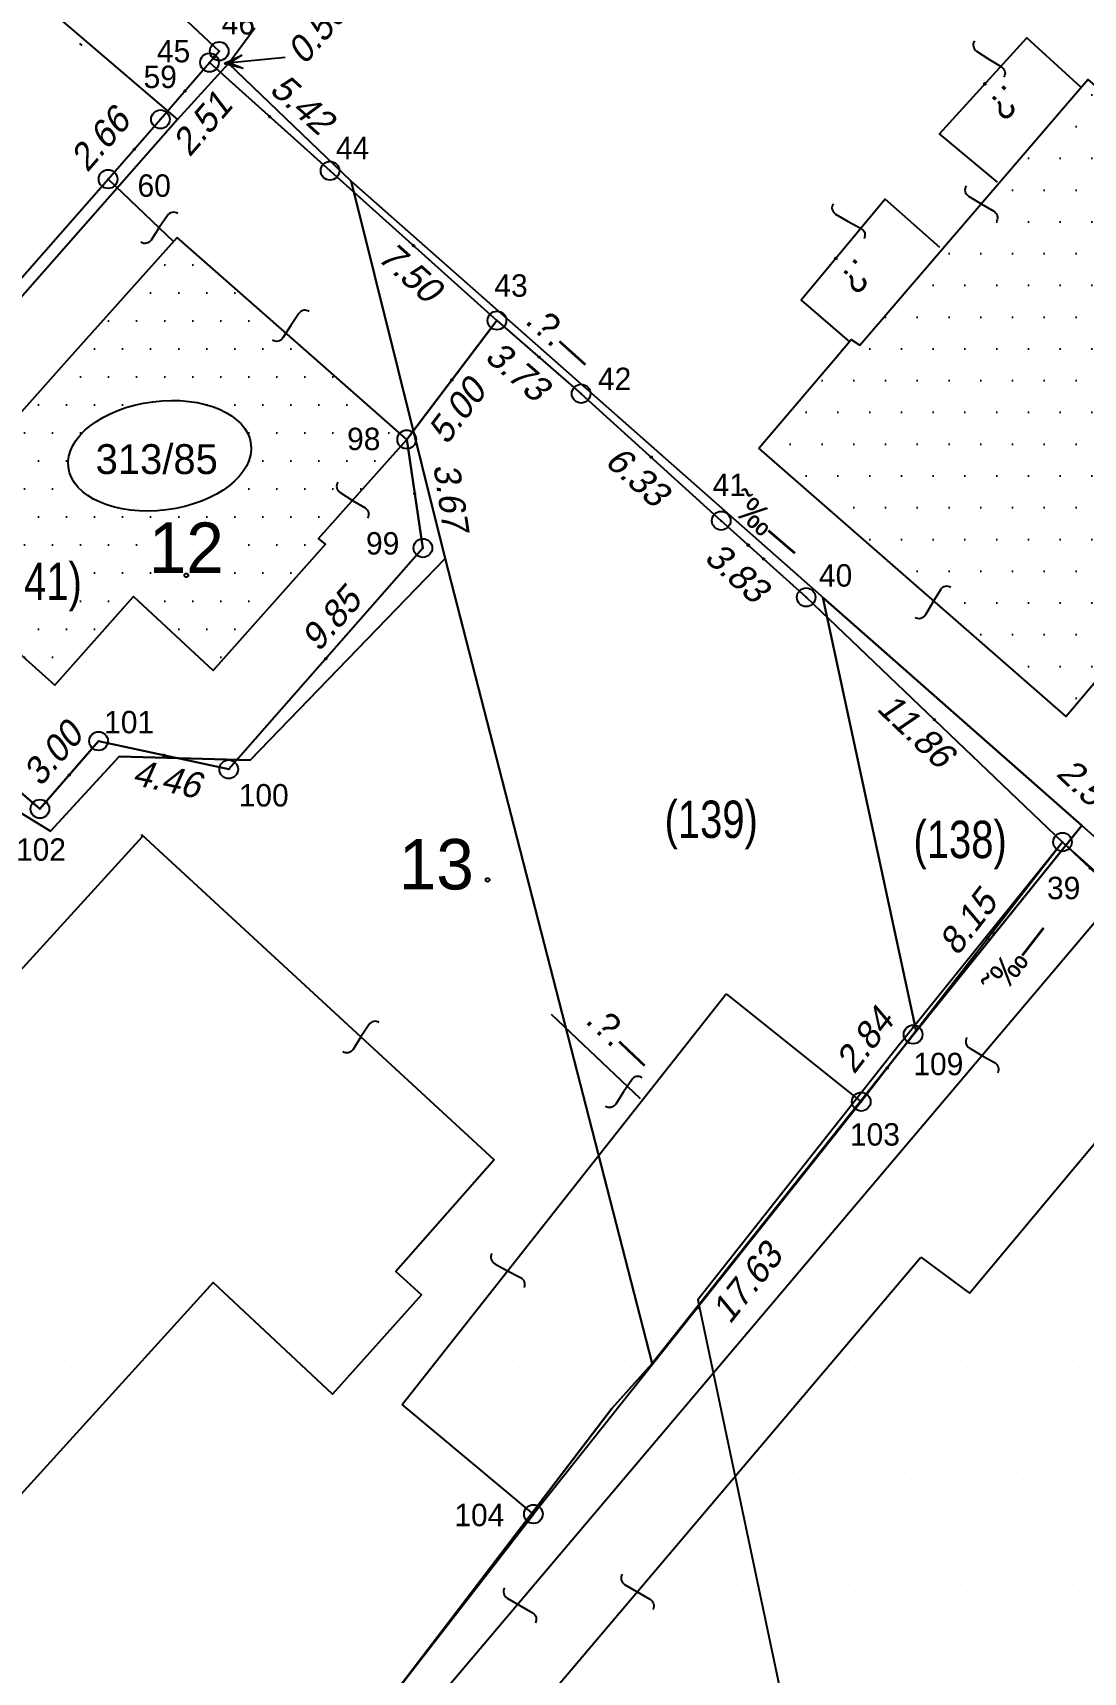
# Model space of a CAD drawing. Header units: millimetres. Extents: x 199460 to 200356, y 746544 to 746866.
# Drawn here: x 200145.4 to 200180.5, y 746653.9 to 746708.8 of the extents above; entities that cross this region are included whole.
import ezdxf
from ezdxf.enums import TextEntityAlignment as Align

# ---------------------------------------------------------------- set-up
doc = ezdxf.new("R2010")
doc.units = ezdxf.units.MM
doc.header["$LTSCALE"] = 3
doc.linetypes.add('DASHDOT', pattern=[25.4, 12.7, -6.35, 0, -6.35])
doc.linetypes.add('DASHED2', pattern=[0.375, 0.25, -0.125])
for name, color, linetype in [('C1603_1', 7, 'Continuous'), ('C1609_1', 52, 'Continuous'), ('C1611_1', 6, 'Continuous'), ('C1660_1', 240, 'Continuous'), ('C1680', 7, 'Continuous'), ('C1685', 5, 'Continuous'), ('C1686', 211, 'Continuous'), ('C1687', 14, 'Continuous'), ('C1688', 7, 'DASHDOT'), ('C1690', 7, 'Continuous'), ('M2200', 80, 'Continuous'), ('M2299', 80, 'Continuous'), ('M2602', 9, 'Continuous'), ('M2605', 9, 'Continuous')]:
    doc.layers.add(name, color=color, linetype=linetype)
doc.styles.add('HANIT_TEXT', font='hebtxt')
doc.styles.add('HEBTXT', font='hebtxt')
doc.styles.add('HEBTXT2', font='HEBTXT')
doc.styles.add('MONO', font='hebtxt', dxfattribs={"width": 0.8})
doc.styles.add('TAZAR_HEBTXT', font='HEBTXT')

# ---------------------------------------------------------------- blocks, each defined once
blk = doc.blocks.new('M2605_P')
at = {"style": 'HANIT_TEXT'}
blk.add_attdef('NAME', text='', height=1.389, rotation=0, dxfattribs=at).set_placement((0, 0.5), align=Align.BOTTOM_CENTER)
blk.add_attdef('HEIGHT', text='', height=1.6, rotation=0, dxfattribs=at).set_placement((0, -1), align=Align.TOP_CENTER)
at = {"style": 'HANIT_TEXT', "flags": 1}
blk.add_attdef('MARK', text='', height=1.6, rotation=0, dxfattribs=at).set_placement((0, -3), align=Align.TOP_CENTER)
blk = doc.blocks.new('C1692')
at = {"color": 255}
blk.add_circle((0, 0), 0.05, dxfattribs=at)
at = {"style": 'HEBTXT2'}
blk.add_attdef('TEXT', text='', height=1.4, dxfattribs=at).set_placement((0, 1.5), align=Align.MIDDLE)
blk = doc.blocks.new('*X66')
at = {"color": 0}
for p, q in [((200167.5, 746665), (200167.5, 746665)), ((200168.75, 746665), (200168.75, 746665)), ((200165.625, 746663.75), (200165.625, 746663.75)), ((200166.875, 746663.75), (200166.875, 746663.75)), ((200168.125, 746663.75), (200168.125, 746663.75)), ((200169.375, 746663.75), (200169.375, 746663.75)), ((200165, 746662.5), (200165, 746662.5)), ((200166.25, 746662.5), (200166.25, 746662.5)), ((200167.5, 746662.5), (200167.5, 746662.5)), ((200168.75, 746662.5), (200168.75, 746662.5)), ((200170, 746662.5), (200170, 746662.5)), ((200171.25, 746662.5), (200171.25, 746662.5)), ((200164.375, 746661.25), (200164.375, 746661.25)), ((200165.625, 746661.25), (200165.625, 746661.25)), ((200166.875, 746661.25), (200166.875, 746661.25)), ((200168.125, 746661.25), (200168.125, 746661.25)), ((200169.375, 746661.25), (200169.375, 746661.25)), ((200170.625, 746661.25), (200170.625, 746661.25)), ((200163.75, 746660), (200163.75, 746660)), ((200165, 746660), (200165, 746660)), ((200166.25, 746660), (200166.25, 746660)), ((200167.5, 746660), (200167.5, 746660)), ((200168.75, 746660), (200168.75, 746660)), ((200161.875, 746658.75), (200161.875, 746658.75)), ((200163.125, 746658.75), (200163.125, 746658.75)), ((200164.375, 746658.75), (200164.375, 746658.75)), ((200165.625, 746658.75), (200165.625, 746658.75)), ((200166.875, 746658.75), (200166.875, 746658.75)), ((200168.125, 746658.75), (200168.125, 746658.75)), ((200161.25, 746657.5), (200161.25, 746657.5)), ((200162.5, 746657.5), (200162.5, 746657.5)), ((200163.75, 746657.5), (200163.75, 746657.5)), ((200165, 746657.5), (200165, 746657.5)), ((200166.25, 746657.5), (200166.25, 746657.5)), ((200167.5, 746657.5), (200167.5, 746657.5)), ((200160.625, 746656.25), (200160.625, 746656.25)), ((200161.875, 746656.25), (200161.875, 746656.25)), ((200163.125, 746656.25), (200163.125, 746656.25)), ((200164.375, 746656.25), (200164.375, 746656.25)), ((200165.625, 746656.25), (200165.625, 746656.25)), ((200158.75, 746655), (200158.75, 746655)), ((200160, 746655), (200160, 746655)), ((200161.25, 746655), (200161.25, 746655)), ((200162.5, 746655), (200162.5, 746655)), ((200163.75, 746655), (200163.75, 746655)), ((200165, 746655), (200165, 746655)), ((200158.125, 746653.75), (200158.125, 746653.75)), ((200159.375, 746653.75), (200159.375, 746653.75)), ((200160.625, 746653.75), (200160.625, 746653.75)), ((200161.875, 746653.75), (200161.875, 746653.75)), ((200163.125, 746653.75), (200163.125, 746653.75)), ((200164.375, 746653.75), (200164.375, 746653.75)), ((200157.5, 746652.5), (200157.5, 746652.5)), ((200158.75, 746652.5), (200158.75, 746652.5)), ((200160, 746652.5), (200160, 746652.5)), ((200161.25, 746652.5), (200161.25, 746652.5)), ((200162.5, 746652.5), (200162.5, 746652.5)), ((200163.75, 746652.5), (200163.75, 746652.5)), ((200158.125, 746651.25), (200158.125, 746651.25)), ((200159.375, 746651.25), (200159.375, 746651.25)), ((200160.625, 746651.25), (200160.625, 746651.25)), ((200161.875, 746651.25), (200161.875, 746651.25)), ((200160, 746650), (200160, 746650)), ((200161.25, 746650), (200161.25, 746650))]:
    blk.add_line(p, q, dxfattribs=at)
blk = doc.blocks.new('*X67')
at = {"color": 0}
for p, q in [((200148.125, 746671.25), (200148.125, 746671.25)), ((200147.5, 746670), (200147.5, 746670)), ((200148.75, 746670), (200148.75, 746670)), ((200145.625, 746668.75), (200145.625, 746668.75)), ((200146.875, 746668.75), (200146.875, 746668.75)), ((200148.125, 746668.75), (200148.125, 746668.75)), ((200149.375, 746668.75), (200149.375, 746668.75)), ((200150.625, 746668.75), (200150.625, 746668.75)), ((200145, 746667.5), (200145, 746667.5)), ((200146.25, 746667.5), (200146.25, 746667.5)), ((200147.5, 746667.5), (200147.5, 746667.5)), ((200148.75, 746667.5), (200148.75, 746667.5)), ((200150, 746667.5), (200150, 746667.5)), ((200151.25, 746667.5), (200151.25, 746667.5)), ((200144.375, 746666.25), (200144.375, 746666.25)), ((200145.625, 746666.25), (200145.625, 746666.25)), ((200146.875, 746666.25), (200146.875, 746666.25)), ((200148.125, 746666.25), (200148.125, 746666.25)), ((200149.375, 746666.25), (200149.375, 746666.25)), ((200150.625, 746666.25), (200150.625, 746666.25)), ((200151.875, 746666.25), (200151.875, 746666.25)), ((200153.125, 746666.25), (200153.125, 746666.25)), ((200142.5, 746665), (200142.5, 746665)), ((200143.75, 746665), (200143.75, 746665)), ((200145, 746665), (200145, 746665)), ((200146.25, 746665), (200146.25, 746665)), ((200147.5, 746665), (200147.5, 746665)), ((200148.75, 746665), (200148.75, 746665)), ((200150, 746665), (200150, 746665)), ((200151.25, 746665), (200151.25, 746665)), ((200152.5, 746665), (200152.5, 746665)), ((200153.75, 746665), (200153.75, 746665)), ((200155, 746665), (200155, 746665)), ((200141.875, 746663.75), (200141.875, 746663.75)), ((200143.125, 746663.75), (200143.125, 746663.75)), ((200144.375, 746663.75), (200144.375, 746663.75)), ((200145.625, 746663.75), (200145.625, 746663.75)), ((200146.875, 746663.75), (200146.875, 746663.75)), ((200148.125, 746663.75), (200148.125, 746663.75)), ((200149.375, 746663.75), (200149.375, 746663.75)), ((200150.625, 746663.75), (200150.625, 746663.75)), ((200151.875, 746663.75), (200151.875, 746663.75)), ((200153.125, 746663.75), (200153.125, 746663.75)), ((200154.375, 746663.75), (200154.375, 746663.75)), ((200155.625, 746663.75), (200155.625, 746663.75)), ((200140, 746662.5), (200140, 746662.5)), ((200141.25, 746662.5), (200141.25, 746662.5)), ((200142.5, 746662.5), (200142.5, 746662.5)), ((200143.75, 746662.5), (200143.75, 746662.5)), ((200145, 746662.5), (200145, 746662.5)), ((200146.25, 746662.5), (200146.25, 746662.5)), ((200147.5, 746662.5), (200147.5, 746662.5)), ((200148.75, 746662.5), (200148.75, 746662.5)), ((200150, 746662.5), (200150, 746662.5)), ((200151.25, 746662.5), (200151.25, 746662.5)), ((200152.5, 746662.5), (200152.5, 746662.5)), ((200153.75, 746662.5), (200153.75, 746662.5)), ((200155, 746662.5), (200155, 746662.5)), ((200156.25, 746662.5), (200156.25, 746662.5)), ((200157.5, 746662.5), (200157.5, 746662.5)), ((200139.375, 746661.25), (200139.375, 746661.25)), ((200140.625, 746661.25), (200140.625, 746661.25)), ((200141.875, 746661.25), (200141.875, 746661.25)), ((200143.125, 746661.25), (200143.125, 746661.25)), ((200144.375, 746661.25), (200144.375, 746661.25)), ((200145.625, 746661.25), (200145.625, 746661.25)), ((200146.875, 746661.25), (200146.875, 746661.25)), ((200148.125, 746661.25), (200148.125, 746661.25)), ((200149.375, 746661.25), (200149.375, 746661.25)), ((200150.625, 746661.25), (200150.625, 746661.25)), ((200151.875, 746661.25), (200151.875, 746661.25)), ((200153.125, 746661.25), (200153.125, 746661.25)), ((200154.375, 746661.25), (200154.375, 746661.25)), ((200155.625, 746661.25), (200155.625, 746661.25)), ((200156.875, 746661.25), (200156.875, 746661.25)), ((200158.125, 746661.25), (200158.125, 746661.25)), ((200138.75, 746660), (200138.75, 746660)), ((200140, 746660), (200140, 746660)), ((200141.25, 746660), (200141.25, 746660)), ((200142.5, 746660), (200142.5, 746660)), ((200143.75, 746660), (200143.75, 746660)), ((200145, 746660), (200145, 746660)), ((200146.25, 746660), (200146.25, 746660)), ((200147.5, 746660), (200147.5, 746660)), ((200148.75, 746660), (200148.75, 746660)), ((200150, 746660), (200150, 746660)), ((200151.25, 746660), (200151.25, 746660)), ((200152.5, 746660), (200152.5, 746660)), ((200153.75, 746660), (200153.75, 746660)), ((200155, 746660), (200155, 746660)), ((200156.25, 746660), (200156.25, 746660)), ((200157.5, 746660), (200157.5, 746660)), ((200158.75, 746660), (200158.75, 746660)), ((200138.125, 746658.75), (200138.125, 746658.75)), ((200139.375, 746658.75), (200139.375, 746658.75)), ((200140.625, 746658.75), (200140.625, 746658.75)), ((200141.875, 746658.75), (200141.875, 746658.75)), ((200143.125, 746658.75), (200143.125, 746658.75)), ((200144.375, 746658.75), (200144.375, 746658.75)), ((200145.625, 746658.75), (200145.625, 746658.75)), ((200146.875, 746658.75), (200146.875, 746658.75)), ((200148.125, 746658.75), (200148.125, 746658.75)), ((200149.375, 746658.75), (200149.375, 746658.75)), ((200150.625, 746658.75), (200150.625, 746658.75)), ((200151.875, 746658.75), (200151.875, 746658.75)), ((200153.125, 746658.75), (200153.125, 746658.75)), ((200154.375, 746658.75), (200154.375, 746658.75)), ((200155.625, 746658.75), (200155.625, 746658.75)), ((200156.875, 746658.75), (200156.875, 746658.75)), ((200137.5, 746657.5), (200137.5, 746657.5)), ((200138.75, 746657.5), (200138.75, 746657.5)), ((200140, 746657.5), (200140, 746657.5)), ((200141.25, 746657.5), (200141.25, 746657.5)), ((200142.5, 746657.5), (200142.5, 746657.5)), ((200143.75, 746657.5), (200143.75, 746657.5)), ((200145, 746657.5), (200145, 746657.5)), ((200146.25, 746657.5), (200146.25, 746657.5)), ((200147.5, 746657.5), (200147.5, 746657.5)), ((200148.75, 746657.5), (200148.75, 746657.5)), ((200150, 746657.5), (200150, 746657.5)), ((200151.25, 746657.5), (200151.25, 746657.5)), ((200152.5, 746657.5), (200152.5, 746657.5)), ((200153.75, 746657.5), (200153.75, 746657.5)), ((200155, 746657.5), (200155, 746657.5)), ((200156.25, 746657.5), (200156.25, 746657.5)), ((200136.875, 746656.25), (200136.875, 746656.25)), ((200138.125, 746656.25), (200138.125, 746656.25)), ((200139.375, 746656.25), (200139.375, 746656.25)), ((200140.625, 746656.25), (200140.625, 746656.25)), ((200141.875, 746656.25), (200141.875, 746656.25)), ((200143.125, 746656.25), (200143.125, 746656.25)), ((200144.375, 746656.25), (200144.375, 746656.25)), ((200145.625, 746656.25), (200145.625, 746656.25)), ((200146.875, 746656.25), (200146.875, 746656.25)), ((200148.125, 746656.25), (200148.125, 746656.25)), ((200149.375, 746656.25), (200149.375, 746656.25)), ((200151.875, 746656.25), (200151.875, 746656.25)), ((200153.125, 746656.25), (200153.125, 746656.25)), ((200154.375, 746656.25), (200154.375, 746656.25)), ((200155.625, 746656.25), (200155.625, 746656.25)), ((200156.875, 746656.25), (200156.875, 746656.25)), ((200138.75, 746655), (200138.75, 746655)), ((200140, 746655), (200140, 746655)), ((200141.25, 746655), (200141.25, 746655)), ((200142.5, 746655), (200142.5, 746655)), ((200143.75, 746655), (200143.75, 746655)), ((200145, 746655), (200145, 746655)), ((200146.25, 746655), (200146.25, 746655)), ((200147.5, 746655), (200147.5, 746655)), ((200148.75, 746655), (200148.75, 746655)), ((200152.5, 746655), (200152.5, 746655)), ((200153.75, 746655), (200153.75, 746655)), ((200155, 746655), (200155, 746655)), ((200156.25, 746655), (200156.25, 746655)), ((200139.375, 746653.75), (200139.375, 746653.75)), ((200140.625, 746653.75), (200140.625, 746653.75)), ((200141.875, 746653.75), (200141.875, 746653.75)), ((200143.125, 746653.75), (200143.125, 746653.75)), ((200144.375, 746653.75), (200144.375, 746653.75)), ((200145.625, 746653.75), (200145.625, 746653.75)), ((200146.875, 746653.75), (200146.875, 746653.75)), ((200154.375, 746653.75), (200154.375, 746653.75)), ((200141.25, 746652.5), (200141.25, 746652.5)), ((200142.5, 746652.5), (200142.5, 746652.5)), ((200143.75, 746652.5), (200143.75, 746652.5)), ((200145, 746652.5), (200145, 746652.5)), ((200146.25, 746652.5), (200146.25, 746652.5)), ((200141.875, 746651.25), (200141.875, 746651.25)), ((200143.125, 746651.25), (200143.125, 746651.25)), ((200144.375, 746651.25), (200144.375, 746651.25)), ((200143.75, 746650), (200143.75, 746650))]:
    blk.add_line(p, q, dxfattribs=at)
blk = doc.blocks.new('C1690')
blk.add_lwpolyline([(0.211, 1.231, 0.414214), (-0.119, 0.772), (0.007, 0), (0.154, -0.774, -0.414214), (-0.163, -1.243)], format="xyb")
blk = doc.blocks.new('C1603')
at = {"color": 255}
blk.add_circle((0, 0), 0.1, dxfattribs=at)
at = {"style": 'HEBTXT2', "width": 3}
blk.add_attdef('CROSS', text='', height=4, dxfattribs=at).set_placement((0, 1.5), align=Align.MIDDLE)
at = {"style": 'HEBTXT2'}
blk.add_attdef('PARCEL_NAME', text='', height=2.7, dxfattribs=at).set_placement((0, 1.5), align=Align.MIDDLE)
at = {"style": 'HEBTXT2', "flags": 1}
for tag, p in [('GUSH', (0, -1)), ('PARCEL_STATUS', (0, -2.5)), ('PARCEL_SOURCE', (0, -4)), ('LEGAL_AREA', (0, -5.5)), ('CALC_AREA', (0, -7)), ('PARCEL_PREVIOUS', (0, -8.5)), ('GUSH_PREVIOUS', (0, -10)), ('TABA_PLAN', (0, -11.5)), ('TABA_MIGRASH', (0, -13)), ('TABA_YEUD', (0, -14.5)), ('COMMENT', (0, -16))]:
    blk.add_attdef(tag, text='', height=1, dxfattribs=at).set_placement(p, align=Align.MIDDLE)
blk = doc.blocks.new('C1609')
blk.add_circle((0, 0), 0.04)
at = {"style": 'HEBTXT', "width": 10}
blk.add_attdef('CROSS', text='', height=1.4, dxfattribs=at).set_placement((0, 1.5), align=Align.CENTER)
at = {"style": 'HEBTXT'}
for tag in ['LEGAL_LENGTH', 'RADIUS']:
    blk.add_attdef(tag, text='', height=1.4, dxfattribs=at).set_placement((0, 1.5), align=Align.CENTER)
at = {"style": 'HEBTXT', "oblique": 12}
blk.add_attdef('CALC_LENGTH', text='', height=1.4, dxfattribs=at).set_placement((0, -1.5), align=Align.TOP_CENTER)
at = {"style": 'HEBTXT', "flags": 1}
for tag, p in [('LINE_NAME', (0, -4)), ('TOPO', (0, -5.5)), ('COMMENT', (0, -7))]:
    blk.add_attdef(tag, text='', height=1, dxfattribs=at).set_placement(p, align=Align.MIDDLE_CENTER)
blk = doc.blocks.new('SHUMA')
at = {"layer": 'C1687'}
for p, q in [((-242.618, -118.762), (-200.821, -154.512)), ((-199.118, -152.637), (-198.228, -151.45)), ((-200.821, -154.512), (-199.118, -152.637)), ((-195.009, -156.575), (-199.118, -152.637)), ((-199.118, -152.637), (-195.009, -156.575)), ((-200.821, -154.512), (-214.181, -169.7)), ((-179.274, -170.45), (-195.009, -156.575)), ((-195.009, -156.575), (-191.868, -169.2)), ((-191.868, -169.2), (-195.009, -156.575)), ((-195.009, -156.575), (-179.274, -170.45)), ((-191.868, -169.2), (-198.384, -175.95)), ((-198.384, -175.95), (-191.868, -169.2)), ((-184.931, -196.137), (-191.868, -169.2)), ((-191.868, -169.2), (-184.931, -196.137)), ((-179.228, -170.512), (-179.274, -170.45)), ((-179.274, -170.45), (-179.228, -170.512)), ((-179.228, -170.512), (-170.556, -178.137)), ((-176.103, -185.012), (-179.228, -170.512)), ((-170.556, -178.137), (-179.228, -170.512)), ((-179.228, -170.512), (-176.103, -185.012)), ((-202.774, -175.825), (-205.071, -178.325)), ((-205.071, -178.325), (-202.774, -175.825)), ((-198.384, -175.95), (-202.774, -175.825)), ((-202.774, -175.825), (-198.384, -175.95)), ((-205.071, -178.325), (-206.29, -177.575)), ((-206.29, -177.575), (-205.071, -178.325)), ((-170.556, -178.137), (-176.103, -185.012)), ((-176.103, -185.012), (-170.556, -178.137)), ((-170.556, -178.137), (-167.728, -180.637)), ((-167.728, -180.637), (-170.556, -178.137)), ((-184.931, -196.137), (-176.103, -185.012)), ((-176.103, -185.012), (-184.931, -196.137)), ((-186.29, -197.637), (-184.931, -196.137)), ((-184.931, -196.137), (-186.29, -197.637)), ((-193.728, -207.387), (-186.29, -197.637)), ((-186.29, -197.637), (-193.728, -207.387))]:
    blk.add_line(p, q, dxfattribs=at)
at = {"layer": 'C1687', "style": 'MONO', "width": 0.8}
for s, p in [('(141)', (-207.143, -170.595)), ('(139)', (-184.52, -178.551)), ('(138)', (-176.189, -179.226))]:
    blk.add_text(s, height=1.25, dxfattribs=at).set_placement(p)
blk = doc.blocks.new('tazar')
at = {"layer": 'C1686'}
for p, q in [((200036.033, 746622.835), (200037.673, 746624.735)), ((200037.673, 746624.735), (200041.707, 746621.116)), ((200034.278, 746620.834), (200036.033, 746622.835)), ((200041.707, 746621.116), (200047.293, 746616.105)), ((200027.833, 746613.485), (200034.278, 746620.834)), ((200047.293, 746616.105), (200044.273, 746612.125)), ((200022.765, 746607.755), (200027.833, 746613.485)), ((200044.273, 746612.125), (200044.816, 746608.493)), ((200044.816, 746608.493), (200038.316, 746601.091)), ((200031.114, 746600.531), (200022.765, 746607.755)), ((200033.961, 746602.035), (200031.998, 746599.766)), ((200038.316, 746601.091), (200033.961, 746602.035)), ((200031.998, 746599.766), (200031.114, 746600.531))]:
    blk.add_line(p, q, dxfattribs=at)
blk.add_ellipse((200036.007, 746611.58), major_axis=(-3.054, -0.389), ratio=0.592468, start_param=-3.141592653589793, end_param=3.141592653589793, dxfattribs=at)
at = {"layer": 'C1686', "style": 'TAZAR_HEBTXT'}
blk.add_text('313/85', height=1, dxfattribs=at).set_placement((200035.908, 746611.487), align=Align.MIDDLE)
blk = doc.blocks.new('C1611')
blk.add_circle((0, 0), 0.5)
at = {"color": 255}
blk.add_point((0, 0), dxfattribs=at)
at = {"style": 'HEBTXT2'}
blk.add_attdef('POINT_NAME', text='', height=1.5, dxfattribs=at).set_placement((0, 1.5), align=Align.BOTTOM_CENTER)
blk.add_attdef('MARK_DESC', text='', height=1.2, dxfattribs=at).set_placement((2, 0), align=Align.MIDDLE_LEFT)
at = {"style": 'HEBTXT2', "flags": 1}
for tag, p in [('MARK', (0, -2)), ('CLASS', (0, -3.5)), ('SOURCE', (0, -5)), ('TOPO', (0, -6.5)), ('HEIGHT', (0, -8)), ('COMMENT', (0, -9.5))]:
    blk.add_attdef(tag, text='', height=1, dxfattribs=at).set_placement(p, align=Align.MIDDLE)
blk = doc.blocks.new('HETZ')
for p, q in [((0, 0), (-1, 0.35)), ((-0.3, 0), (-1, 0.35)), ((0, 0), (-1, -0.35)), ((-1, -0.35), (-0.3, 0))]:
    blk.add_line(p, q)

msp = doc.modelspace()

# ---------------------------------------------------------------- hatches: boundary and pattern name
at = {"layer": 'M2200'}
h = msp.add_hatch(dxfattribs=at)
h.set_pattern_fill('DOTS', color=256, scale=17)
h.set_pattern_definition([(0, (1.0367, 10.3738), (0.53125, 1.0625), [0, -1.0625])])
h.paths.add_polyline_path([(200189.029, 746697.874), (200190.047, 746699.064), (200180.677, 746707.194), (200173.047, 746698.314), (200172.767, 746698.494), (200172.237, 746697.874), (200169.667, 746694.864), (200179.957, 746685.884), (200183.207, 746689.724), (200182.557, 746690.304)])
h = msp.add_hatch(dxfattribs=at)
h.set_pattern_fill('DOTS', color=256, scale=15)
h.set_pattern_definition([(0, (1.0367, 10.3738), (0.46875, 0.9375), [0, -0.9375])])
h.paths.add_polyline_path([(200146.596, 746697.874), (200143.567, 746694.484), (200144.737, 746693.374), (200142.207, 746690.424), (200146.117, 746686.934), (200148.747, 746689.904), (200151.407, 746687.424), (200155.167, 746691.654), (200154.937, 746691.844), (200157.554, 746694.781, -0.213886), (200157.387, 746695.154, -0.182427), (200157.511, 746695.484), (200154.797, 746697.874), (200150.207, 746701.914)])
edge = h.paths.add_edge_path(flags=16)
edge.add_ellipse((200149.621, 746694.608), major_axis=(-3.054, -0.389), ratio=0.592468, start_angle=0, end_angle=360)
edge = h.paths.add_edge_path(flags=16)
edge.add_arc((200146.037, 746690.374), 0.0312, 0, 360)
h.paths.add_polyline_path([(200144.831, 746690.374), (200147.242, 746690.374), (200147.242, 746692.249), (200144.831, 746692.249)], flags=24)
edge = h.paths.add_edge_path(flags=0)
edge.add_arc((200148.228, 746694.442), 0.0156, 0, 360)

# ---------------------------------------------------------------- linework, layer by layer
at = {"layer": 'C1660_1'}
for p, q in [((200133.568, 746725.061), (200151.613, 746708.142)), ((200149.647, 746705.864), (200151.287, 746707.764)), ((200151.287, 746707.764), (200151.613, 746708.142)), ((200155.321, 746704.144), (200151.287, 746707.764)), ((200147.892, 746703.863), (200149.647, 746705.864)), ((200141.447, 746696.514), (200147.892, 746703.863)), ((200155.321, 746704.144), (200160.907, 746699.134)), ((200157.887, 746695.154), (200160.907, 746699.134)), ((200160.907, 746699.134), (200163.724, 746696.686)), ((200163.724, 746696.686), (200168.412, 746692.436)), ((200158.43, 746691.522), (200157.887, 746695.154)), ((200171.256, 746689.874), (200168.412, 746692.436)), ((200158.43, 746691.522), (200151.93, 746684.12)), ((200171.256, 746689.874), (200179.834, 746681.686)), ((200145.612, 746682.795), (200147.575, 746685.063)), ((200147.575, 746685.063), (200151.93, 746684.12)), ((200144.728, 746683.56), (200145.612, 746682.795)), ((200179.834, 746681.686), (200174.834, 746675.249)), ((200179.834, 746681.686), (200181.693, 746679.936)), ((200174.834, 746675.249), (200173.099, 746672.999)), ((200173.099, 746672.999), (200162.127, 746659.204)), ((200162.127, 746659.204), (200145.427, 746637.674))]:
    msp.add_line(p, q, dxfattribs=at)
at = {"layer": 'C1680', "linetype": 'Continuous'}
msp.add_line((200153.816, 746707.933), (200151.773, 746707.737), dxfattribs=at)
at = {"layer": 'C1685', "color": 170}
msp.add_lwpolyline([(200182.63, 746679.186), (200179.834, 746681.686), (200174.24, 746674.749), (200167.63, 746666.374), (200172.334, 746644.061), (200175.537, 746626.374), (200176.037, 746622.374), (200176.037, 746619.499), (200175.834, 746616.749), (200175.13, 746614.749), (200173.334, 746613.186), (200171.63, 746612.249), (200166.834, 746611.374), (200142.63, 746633.999), (200144.037, 746635.999), (200121.334, 746657.374), (200113.63, 746664.374), (200110.74, 746661.499), (200078.834, 746690.686)], dxfattribs=at)
at = {"layer": 'C1688', "ltscale": 0.37}
msp.add_line((200131.516, 746722.873), (200149.647, 746705.864, 200), dxfattribs=at)
at = {"layer": 'M2200'}
for p, q in [((200147.892, 746703.863), (200150.087, 746701.78)), ((200176.717, 746666.594), (200200.297, 746694.794)), ((200151.577, 746644.354), (200181.693, 746679.936)), ((200157.733, 746662.871), (200168.577, 746676.604)), ((200168.577, 746676.604), (200173.099, 746672.999)), ((200161.837, 746652.164), (200175.097, 746667.794)), ((200175.097, 746667.794), (200176.717, 746666.594)), ((200162.127, 746659.204), (200157.733, 746662.871))]:
    msp.add_line(p, q, dxfattribs=at)
for points in [[(200177.657, 746703.764), (200175.717, 746705.374), (200178.637, 746708.594), (200180.437, 746706.954)], [(200177.657, 746703.764), (200175.717, 746705.374), (200178.637, 746708.594), (200180.437, 746706.954)], [(200172.237, 746697.874), (200172.767, 746698.494), (200173.047, 746698.314), (200180.677, 746707.194), (200190.047, 746699.064), (200189.029, 746697.874)], [(200172.237, 746697.874), (200172.767, 746698.494), (200173.047, 746698.314), (200180.677, 746707.194), (200190.047, 746699.064), (200189.029, 746697.874)], [(200175.727, 746701.574), (200173.897, 746703.194), (200171.087, 746699.814), (200172.704, 746698.421)], [(200175.727, 746701.574), (200173.897, 746703.194), (200171.087, 746699.814), (200172.704, 746698.421)], [(200150.207, 746701.914), (200146.596, 746697.874)], [(200150.207, 746701.914), (200146.596, 746697.874)], [(200154.797, 746697.874), (200150.207, 746701.914)], [(200154.797, 746697.874), (200150.207, 746701.914)], [(200146.596, 746697.874), (200143.567, 746694.484), (200144.737, 746693.374), (200142.207, 746690.424), (200146.117, 746686.934), (200148.747, 746689.904), (200151.407, 746687.424), (200155.167, 746691.654), (200154.937, 746691.844), (200157.887, 746695.154), (200154.797, 746697.874)], [(200169.667, 746694.864), (200172.237, 746697.874)], [(200189.029, 746697.874), (200182.557, 746690.304), (200183.207, 746689.724), (200179.957, 746685.884), (200169.667, 746694.864)], [(200149.017, 746681.934), (200160.817, 746671.054), (200157.527, 746667.324), (200158.387, 746666.544), (200155.407, 746663.214), (200151.407, 746666.954), (200144.857, 746659.734), (200136.827, 746666.904), (200138.927, 746669.174), (200138.177, 746669.964), (200149.047, 746681.874), (200149.017, 746681.934)]]:
    msp.add_lwpolyline(points, dxfattribs=at)
at = {"layer": 'M2299'}
for p, q in [((200179.162, 746669.124), (200179.162, 746669.124)), ((200180.412, 746669.124), (200180.412, 746669.124)), ((200178.537, 746667.874), (200178.537, 746667.874)), ((200179.787, 746667.874), (200179.787, 746667.874)), ((200174.162, 746666.624), (200174.162, 746666.624)), ((200175.412, 746666.624), (200175.412, 746666.624)), ((200176.662, 746666.624), (200176.662, 746666.624)), ((200177.912, 746666.624), (200177.912, 746666.624)), ((200179.162, 746666.624), (200179.162, 746666.624)), ((200180.412, 746666.624), (200180.412, 746666.624)), ((200173.537, 746665.374), (200173.537, 746665.374)), ((200174.787, 746665.374), (200174.787, 746665.374)), ((200176.037, 746665.374), (200176.037, 746665.374)), ((200177.287, 746665.374), (200177.287, 746665.374)), ((200178.537, 746665.374), (200178.537, 746665.374)), ((200179.787, 746665.374), (200179.787, 746665.374)), ((200172.912, 746664.124), (200172.912, 746664.124)), ((200174.162, 746664.124), (200174.162, 746664.124)), ((200175.412, 746664.124), (200175.412, 746664.124)), ((200176.662, 746664.124), (200176.662, 746664.124)), ((200177.912, 746664.124), (200177.912, 746664.124)), ((200179.162, 746664.124), (200179.162, 746664.124)), ((200180.412, 746664.124), (200180.412, 746664.124)), ((200171.037, 746662.874), (200171.037, 746662.874)), ((200172.287, 746662.874), (200172.287, 746662.874)), ((200173.537, 746662.874), (200173.537, 746662.874)), ((200174.787, 746662.874), (200174.787, 746662.874)), ((200176.037, 746662.874), (200176.037, 746662.874)), ((200177.287, 746662.874), (200177.287, 746662.874)), ((200178.537, 746662.874), (200178.537, 746662.874)), ((200179.787, 746662.874), (200179.787, 746662.874)), ((200170.412, 746661.624), (200170.412, 746661.624)), ((200171.662, 746661.624), (200171.662, 746661.624)), ((200172.912, 746661.624), (200172.912, 746661.624)), ((200174.162, 746661.624), (200174.162, 746661.624)), ((200175.412, 746661.624), (200175.412, 746661.624)), ((200176.662, 746661.624), (200176.662, 746661.624)), ((200177.912, 746661.624), (200177.912, 746661.624)), ((200179.162, 746661.624), (200179.162, 746661.624)), ((200180.412, 746661.624), (200180.412, 746661.624)), ((200169.787, 746660.374), (200169.787, 746660.374)), ((200171.037, 746660.374), (200171.037, 746660.374)), ((200172.287, 746660.374), (200172.287, 746660.374)), ((200173.537, 746660.374), (200173.537, 746660.374)), ((200174.787, 746660.374), (200174.787, 746660.374)), ((200176.037, 746660.374), (200176.037, 746660.374)), ((200177.287, 746660.374), (200177.287, 746660.374)), ((200178.537, 746660.374), (200178.537, 746660.374)), ((200179.787, 746660.374), (200179.787, 746660.374)), ((200167.912, 746659.124), (200167.912, 746659.124)), ((200169.162, 746659.124), (200169.162, 746659.124)), ((200170.412, 746659.124), (200170.412, 746659.124)), ((200171.662, 746659.124), (200171.662, 746659.124)), ((200172.912, 746659.124), (200172.912, 746659.124)), ((200174.162, 746659.124), (200174.162, 746659.124)), ((200175.412, 746659.124), (200175.412, 746659.124)), ((200176.662, 746659.124), (200176.662, 746659.124)), ((200177.912, 746659.124), (200177.912, 746659.124)), ((200179.162, 746659.124), (200179.162, 746659.124)), ((200180.412, 746659.124), (200180.412, 746659.124)), ((200167.287, 746657.874), (200167.287, 746657.874)), ((200168.537, 746657.874), (200168.537, 746657.874)), ((200169.787, 746657.874), (200169.787, 746657.874)), ((200171.037, 746657.874), (200171.037, 746657.874)), ((200172.287, 746657.874), (200172.287, 746657.874)), ((200173.537, 746657.874), (200173.537, 746657.874)), ((200174.787, 746657.874), (200174.787, 746657.874)), ((200176.037, 746657.874), (200176.037, 746657.874)), ((200177.287, 746657.874), (200177.287, 746657.874)), ((200178.537, 746657.874), (200178.537, 746657.874)), ((200179.787, 746657.874), (200179.787, 746657.874)), ((200166.662, 746656.624), (200166.662, 746656.624)), ((200167.912, 746656.624), (200167.912, 746656.624)), ((200169.162, 746656.624), (200169.162, 746656.624)), ((200170.412, 746656.624), (200170.412, 746656.624)), ((200171.662, 746656.624), (200171.662, 746656.624)), ((200172.912, 746656.624), (200172.912, 746656.624)), ((200174.162, 746656.624), (200174.162, 746656.624)), ((200175.412, 746656.624), (200175.412, 746656.624)), ((200176.662, 746656.624), (200176.662, 746656.624)), ((200177.912, 746656.624), (200177.912, 746656.624)), ((200179.162, 746656.624), (200179.162, 746656.624)), ((200180.412, 746656.624), (200180.412, 746656.624)), ((200164.787, 746655.374), (200164.787, 746655.374)), ((200166.037, 746655.374), (200166.037, 746655.374)), ((200167.287, 746655.374), (200167.287, 746655.374)), ((200168.537, 746655.374), (200168.537, 746655.374)), ((200169.787, 746655.374), (200169.787, 746655.374)), ((200171.037, 746655.374), (200171.037, 746655.374)), ((200172.287, 746655.374), (200172.287, 746655.374)), ((200173.537, 746655.374), (200173.537, 746655.374)), ((200174.787, 746655.374), (200174.787, 746655.374)), ((200176.037, 746655.374), (200176.037, 746655.374)), ((200177.287, 746655.374), (200177.287, 746655.374)), ((200178.537, 746655.374), (200178.537, 746655.374)), ((200179.787, 746655.374), (200179.787, 746655.374)), ((200164.162, 746654.124), (200164.162, 746654.124)), ((200165.412, 746654.124), (200165.412, 746654.124)), ((200166.662, 746654.124), (200166.662, 746654.124)), ((200167.912, 746654.124), (200167.912, 746654.124)), ((200169.162, 746654.124), (200169.162, 746654.124)), ((200170.412, 746654.124), (200170.412, 746654.124)), ((200171.662, 746654.124), (200171.662, 746654.124)), ((200172.912, 746654.124), (200172.912, 746654.124)), ((200174.162, 746654.124), (200174.162, 746654.124)), ((200175.412, 746654.124), (200175.412, 746654.124)), ((200176.662, 746654.124), (200176.662, 746654.124)), ((200177.912, 746654.124), (200177.912, 746654.124)), ((200179.162, 746654.124), (200179.162, 746654.124)), ((200180.412, 746654.124), (200180.412, 746654.124))]:
    msp.add_line(p, q, dxfattribs=at)
at = {"layer": 'M2602', "flags": 128}
msp.add_lwpolyline([(200179.834, 746681.686), (200174.834, 746675.249)], dxfattribs=at)
at = {"layer": 'M2602'}
msp.add_lwpolyline([(200165.717, 746673.094), (200162.737, 746675.914)], dxfattribs=at)
at = {"layer": 'M2605', "elevation": 100, "flags": 128}
msp.add_lwpolyline([(200145.427, 746637.674), (200162.127, 746659.204)], dxfattribs=at)

# ---------------------------------------------------------------- block references
at = {"layer": 'C1603_1'}
ref = msp.add_blockref('C1603', (200150.511, 746690.609), dxfattribs=dict(at, xscale=0.6250000000000002, yscale=0.6250000000000002, zscale=0.6250000000000002))
ref.add_attrib('PARCEL_NAME', '12', dxfattribs={"layer": '0', "height": 1.6875, "style": 'TAZAR_HEBTXT'}).set_placement((200150.511, 746691.546), align=Align.MIDDLE)
ref = msp.add_blockref('C1603', (200160.596, 746680.42), dxfattribs=dict(at, xscale=0.6250000000000002, yscale=0.6250000000000002, zscale=0.6250000000000002))
ref.add_attrib('PARCEL_NAME', '13', dxfattribs={"layer": '0', "height": 1.6875, "style": 'TAZAR_HEBTXT'}).set_placement((200158.879, 746680.944), align=Align.MIDDLE)
at = {"layer": 'C1609_1', "linetype": 'DASHED2'}
ref = msp.add_blockref('C1609', (200151.45, 746707.953), dxfattribs=dict(at, xscale=0.625, yscale=0.625, zscale=0.625, rotation=49.20062216995478))
ref.add_attrib('CALC_LENGTH', '0.50', dxfattribs={"layer": '0', "height": 0.875, "rotation": 409.2006, "style": 'HEBTXT2', "oblique": 12}).set_placement((200154.547, 746709.084), align=Align.TOP_CENTER)
ref = msp.add_blockref('C1609', (200153.304, 746705.954), dxfattribs=dict(at, xscale=0.625, yscale=0.625, zscale=0.625, rotation=318.1050564657756))
ref.add_attrib('CALC_LENGTH', '5.42', dxfattribs={"layer": '0', "height": 0.875, "rotation": 318.1051, "style": 'HEBTXT2', "oblique": 12}).set_placement((200154.69, 746706.701), align=Align.TOP_CENTER)
ref = msp.add_blockref('C1609', (200150.467, 746706.814), dxfattribs=dict(at, xscale=0.625, yscale=0.625, zscale=0.625, rotation=49.20062220474128))
ref.add_attrib('CALC_LENGTH', '2.51', dxfattribs={"layer": '0', "height": 0.875, "rotation": 409.2006, "style": 'HEBTXT2', "oblique": 12}).set_placement((200150.7, 746706.004), align=Align.TOP_CENTER)
ref = msp.add_blockref('C1609', (200148.769, 746704.863), dxfattribs=dict(at, xscale=0.625, yscale=0.625, zscale=0.625, rotation=48.74906452305071))
ref.add_attrib('CALC_LENGTH', '2.66', dxfattribs={"layer": '0', "height": 0.875, "rotation": 408.7491, "style": 'HEBTXT2', "oblique": 12}).set_placement((200147.287, 746705.491), align=Align.TOP_CENTER)
ref = msp.add_blockref('C1609', (200158.114, 746701.639), dxfattribs=dict(at, xscale=0.625, yscale=0.625, zscale=0.625, rotation=318.1050564661538))
ref.add_attrib('CALC_LENGTH', '7.50', dxfattribs={"layer": '0', "height": 0.875, "rotation": 318.1051, "style": 'HEBTXT2', "oblique": 12}).set_placement((200158.303, 746701.076), align=Align.TOP_CENTER)
ref = msp.add_blockref('C1609', (200162.315, 746697.91), dxfattribs=dict(at, xscale=0.625, yscale=0.625, zscale=0.625, rotation=319.0198751597558))
ref.add_attrib('CALC_LENGTH', '3.73', dxfattribs={"layer": '0', "height": 0.875, "rotation": 319.0199, "style": 'HEBTXT2', "oblique": 12}).set_placement((200161.894, 746697.774), align=Align.TOP_CENTER)
ref = msp.add_blockref('C1609', (200159.397, 746697.144), dxfattribs=dict(at, xscale=0.625, yscale=0.625, zscale=0.625, rotation=52.80899246106936))
ref.add_attrib('CALC_LENGTH', '5.00', dxfattribs={"layer": '0', "height": 0.875, "rotation": 412.809, "style": 'HEBTXT2', "oblique": 12}).set_placement((200159.212, 746696.379), align=Align.TOP_CENTER)
ref = msp.add_blockref('C1609', (200166.068, 746694.561), dxfattribs=dict(at, xscale=0.625, yscale=0.625, zscale=0.625, rotation=317.8024515198668))
ref.add_attrib('CALC_LENGTH', '6.33', dxfattribs={"layer": '0', "height": 0.875, "rotation": 317.8025, "style": 'HEBTXT2', "oblique": 12}).set_placement((200165.906, 746694.249), align=Align.TOP_CENTER)
ref = msp.add_blockref('C1609', (200158.158, 746693.338), dxfattribs=dict(at, xscale=0.625, yscale=0.625, zscale=0.625, rotation=278.5010271962265))
ref.add_attrib('CALC_LENGTH', '3.67', dxfattribs={"layer": '0', "height": 0.875, "rotation": 278.501, "style": 'HEBTXT2', "oblique": 12}).set_placement((200159.808, 746693.292), align=Align.TOP_CENTER)
ref = msp.add_blockref('C1609', (200169.834, 746691.155), dxfattribs=dict(at, xscale=0.625, yscale=0.625, zscale=0.625, rotation=317.9785216274954))
ref.add_attrib('CALC_LENGTH', '3.83', dxfattribs={"layer": '0', "height": 0.875, "rotation": 317.9785, "style": 'HEBTXT2', "oblique": 12}).set_placement((200169.241, 746691.033), align=Align.TOP_CENTER)
ref = msp.add_blockref('C1609', (200155.18, 746687.821), dxfattribs=dict(at, xscale=0.6250000000000002, yscale=0.6250000000000002, zscale=0.6250000000000002, rotation=48.71358668607697))
ref.add_attrib('CALC_LENGTH', '9.85', dxfattribs={"layer": '0', "height": 0.875, "rotation": 408.7136, "style": 'HEBTXT2', "oblique": 12}).set_placement((200155.025, 746689.447), align=Align.TOP_CENTER)
ref = msp.add_blockref('C1609', (200175.545, 746685.78), dxfattribs=dict(at, xscale=0.625, yscale=0.625, zscale=0.625, rotation=316.3346187239864))
ref.add_attrib('CALC_LENGTH', '11.86', dxfattribs={"layer": '0', "height": 0.875, "rotation": 316.3346, "style": 'HEBTXT2', "oblique": 12}).set_placement((200175.24, 746685.739), align=Align.TOP_CENTER)
ref = msp.add_blockref('C1609', (200146.594, 746683.929), dxfattribs=dict(at, xscale=0.6250000000000001, yscale=0.6250000000000001, zscale=0.6250000000000001, rotation=49.13168301918621))
ref.add_attrib('CALC_LENGTH', '3.00', dxfattribs={"layer": '0', "height": 0.875, "rotation": 409.1317, "style": 'HEBTXT2', "oblique": 12}).set_placement((200145.708, 746684.942), align=Align.TOP_CENTER)
ref = msp.add_blockref('C1609', (200149.753, 746684.592), dxfattribs=dict(at, xscale=0.625, yscale=0.625, zscale=0.625, rotation=347.7796317590005))
ref.add_attrib('CALC_LENGTH', '4.46', dxfattribs={"layer": '0', "height": 0.875, "rotation": 347.7796, "style": 'HEBTXT2', "oblique": 12}).set_placement((200149.961, 746684.23), align=Align.TOP_CENTER)
ref = msp.add_blockref('C1609', (200180.763, 746680.811), dxfattribs=dict(at, xscale=0.625, yscale=0.625, zscale=0.625, rotation=316.7360890618324))
ref.add_attrib('CALC_LENGTH', '2.55', dxfattribs={"layer": '0', "height": 0.875, "rotation": 316.7361, "style": 'HEBTXT2', "oblique": 12}).set_placement((200181.014, 746683.792), align=Align.TOP_CENTER)
ref = msp.add_blockref('C1609', (200177.334, 746678.468), dxfattribs=dict(at, xscale=0.625, yscale=0.625, zscale=0.625, rotation=52.16354746583237))
ref.add_attrib('CALC_LENGTH', '8.15', dxfattribs={"layer": '0', "height": 0.875, "rotation": 412.1635, "style": 'HEBTXT2', "oblique": 12}).set_placement((200176.316, 746679.279), align=Align.TOP_CENTER)
ref = msp.add_blockref('C1609', (200173.966, 746674.124), dxfattribs=dict(at, xscale=0.625, yscale=0.625, zscale=0.625, rotation=52.37336702520617))
ref.add_attrib('CALC_LENGTH', '2.84', dxfattribs={"layer": '0', "height": 0.875, "rotation": 412.3734, "style": 'HEBTXT2', "oblique": 12}).set_placement((200172.858, 746675.322), align=Align.TOP_CENTER)
ref = msp.add_blockref('C1609', (200167.613, 746666.101), dxfattribs=dict(at, xscale=0.625, yscale=0.625, zscale=0.625, rotation=51.50136980859408))
ref.add_attrib('CALC_LENGTH', '17.63', dxfattribs={"layer": '0', "height": 0.875, "rotation": 411.5014, "style": 'HEBTXT2', "oblique": 12}).set_placement((200168.927, 746667.215), align=Align.TOP_CENTER)
at = {"layer": 'C1611_1', "linetype": 'DASHED2'}
ref = msp.add_blockref('C1611', (200151.613, 746708.142, 200), dxfattribs=dict(at, xscale=0.625, yscale=0.625, zscale=0.625))
ref.add_attrib('POINT_NAME', '46', dxfattribs={"layer": '0', "height": 0.75, "style": 'HEBTXT2'}).set_placement((200152.253, 746708.477, 200), align=Align.BOTTOM_CENTER)
ref = msp.add_blockref('C1611', (200151.287, 746707.764, 200), dxfattribs=dict(at, xscale=0.625, yscale=0.625, zscale=0.625))
ref.add_attrib('POINT_NAME', '45', dxfattribs={"layer": '0', "height": 0.75, "style": 'HEBTXT2'}).set_placement((200150.085, 746707.546, 200), align=Align.BOTTOM_CENTER)
ref = msp.add_blockref('C1611', (200149.647, 746705.864, 200), dxfattribs=dict(at, xscale=0.625, yscale=0.625, zscale=0.625))
ref.add_attrib('POINT_NAME', '59', dxfattribs={"layer": '0', "height": 0.75, "style": 'HEBTXT2'}).set_placement((200149.639, 746706.685, 200), align=Align.BOTTOM_CENTER)
ref = msp.add_blockref('C1611', (200155.321, 746704.144, 200), dxfattribs=dict(at, xscale=0.625, yscale=0.625, zscale=0.625))
ref.add_attrib('POINT_NAME', '44', dxfattribs={"layer": '0', "height": 0.75, "style": 'HEBTXT2'}).set_placement((200156.076, 746704.304, 200), align=Align.BOTTOM_CENTER)
ref = msp.add_blockref('C1611', (200147.892, 746703.863, 200), dxfattribs=dict(at, xscale=0.625, yscale=0.625, zscale=0.625))
ref.add_attrib('POINT_NAME', '60', dxfattribs={"layer": '0', "height": 0.75, "style": 'HEBTXT2'}).set_placement((200149.437, 746703.047, 200), align=Align.BOTTOM_CENTER)
ref = msp.add_blockref('C1611', (200160.907, 746699.134, 200), dxfattribs=dict(at, xscale=0.625, yscale=0.625, zscale=0.625))
ref.add_attrib('POINT_NAME', '43', dxfattribs={"layer": '0', "height": 0.75, "style": 'HEBTXT2'}).set_placement((200161.378, 746699.704, 200), align=Align.BOTTOM_CENTER)
ref = msp.add_blockref('C1611', (200163.724, 746696.686, 200), dxfattribs=dict(at, xscale=0.625, yscale=0.625, zscale=0.625))
ref.add_attrib('POINT_NAME', '42', dxfattribs={"layer": '0', "height": 0.75, "style": 'HEBTXT2'}).set_placement((200164.846, 746696.581, 200), align=Align.BOTTOM_CENTER)
ref = msp.add_blockref('C1611', (200157.887, 746695.154, 200), dxfattribs=dict(at, xscale=0.625, yscale=0.625, zscale=0.625))
ref.add_attrib('POINT_NAME', '98', dxfattribs={"layer": '0', "height": 0.75, "style": 'HEBTXT2'}).set_placement((200156.449, 746694.572, 200), align=Align.BOTTOM_CENTER)
ref = msp.add_blockref('C1611', (200168.412, 746692.436, 200), dxfattribs=dict(at, xscale=0.625, yscale=0.625, zscale=0.625))
ref.add_attrib('POINT_NAME', '41', dxfattribs={"layer": '0', "height": 0.75, "style": 'HEBTXT2'}).set_placement((200168.683, 746693.038, 200), align=Align.BOTTOM_CENTER)
ref = msp.add_blockref('C1611', (200158.43, 746691.522, 200), dxfattribs=dict(at, xscale=0.625, yscale=0.625, zscale=0.625))
ref.add_attrib('POINT_NAME', '99', dxfattribs={"layer": '0', "height": 0.75, "style": 'HEBTXT2'}).set_placement((200157.083, 746691.079, 200), align=Align.BOTTOM_CENTER)
ref = msp.add_blockref('C1611', (200171.256, 746689.874, 200), dxfattribs=dict(at, xscale=0.625, yscale=0.625, zscale=0.625))
ref.add_attrib('POINT_NAME', '40', dxfattribs={"layer": '0', "height": 0.75, "style": 'HEBTXT2'}).set_placement((200172.242, 746690.006, 200), align=Align.BOTTOM_CENTER)
ref = msp.add_blockref('C1611', (200147.575, 746685.063, 200), dxfattribs=dict(at, xscale=0.625, yscale=0.625, zscale=0.625))
ref.add_attrib('POINT_NAME', '101', dxfattribs={"layer": '0', "height": 0.75, "style": 'HEBTXT2'}).set_placement((200148.598, 746685.099, 200), align=Align.BOTTOM_CENTER)
ref = msp.add_blockref('C1611', (200151.93, 746684.12, 200), dxfattribs=dict(at, xscale=0.625, yscale=0.625, zscale=0.625))
ref.add_attrib('POINT_NAME', '100', dxfattribs={"layer": '0', "height": 0.75, "style": 'HEBTXT2'}).set_placement((200153.102, 746682.651, 200), align=Align.BOTTOM_CENTER)
ref = msp.add_blockref('C1611', (200145.612, 746682.795, 200), dxfattribs=dict(at, xscale=0.625, yscale=0.625, zscale=0.625))
ref.add_attrib('POINT_NAME', '102', dxfattribs={"layer": '0', "height": 0.75, "style": 'HEBTXT2'}).set_placement((200145.648, 746680.835, 200), align=Align.BOTTOM_CENTER)
ref = msp.add_blockref('C1611', (200179.834, 746681.686, 200), dxfattribs=dict(at, xscale=0.625, yscale=0.625, zscale=0.625))
ref.add_attrib('POINT_NAME', '39', dxfattribs={"layer": '0', "height": 0.75, "style": 'HEBTXT2'}).set_placement((200179.873, 746679.549, 200), align=Align.BOTTOM_CENTER)
ref = msp.add_blockref('C1611', (200174.834, 746675.249, 200), dxfattribs=dict(at, xscale=0.625, yscale=0.625, zscale=0.625))
ref.add_attrib('POINT_NAME', '109', dxfattribs={"layer": '0', "height": 0.75, "style": 'HEBTXT2'}).set_placement((200175.679, 746673.661, 200), align=Align.BOTTOM_CENTER)
ref = msp.add_blockref('C1611', (200173.099, 746672.999, 200), dxfattribs=dict(at, xscale=0.625, yscale=0.625, zscale=0.625))
ref.add_attrib('POINT_NAME', '103', dxfattribs={"layer": '0', "height": 0.75, "style": 'HEBTXT2'}).set_placement((200173.557, 746671.306, 200), align=Align.BOTTOM_CENTER)
ref = msp.add_blockref('C1611', (200162.127, 746659.204, 200), dxfattribs=dict(at, xscale=0.625, yscale=0.625, zscale=0.625))
ref.add_attrib('POINT_NAME', '104', dxfattribs={"layer": '0', "height": 0.75, "style": 'HEBTXT2'}).set_placement((200160.318, 746658.573, 200), align=Align.BOTTOM_CENTER)
at = {"layer": 'C1680', "linetype": 'DASHED2', "xscale": 0.625, "yscale": 0.625, "zscale": 0.625, "rotation": 185.496285132516}
msp.add_blockref('HETZ', (200151.773, 746707.737), dxfattribs=at)
at = {"layer": 'C1686'}
msp.add_blockref('tazar', (113.614, 83.029, 100), dxfattribs=at)
at = {"layer": 'C1687'}
msp.add_blockref('SHUMA', (200351.037, 746860.374), dxfattribs=at)
at = {"layer": 'C1690'}
for p, xscale, yscale, zscale, rotation in [((200177.367, 746707.872), 0.625, 0.625, 0.625, 47.79724352246168), ((200177.104, 746703.035), 0.625, 0.625, 0.625, 49.32969990997417), ((200149.599, 746702.243), 0.625, 0.625, 0.625, 316.511854344996), ((200172.661, 746702.445), 0.6249999999999998, 0.6249999999999998, 0.6249999999999998, 50.26118772350894), ((200154.002, 746698.968), 0.625, 0.625, 0.625, 316.511854344996), ((200156.067, 746693.113), 0.625, 0.625, 0.625, 48.2913398121819), ((200175.49, 746689.712), 0.6250000000000002, 0.6250000000000002, 0.6250000000000002, 319.053041210307), ((200156.352, 746675.171), 0.6249999999999999, 0.6249999999999999, 0.6249999999999999, 317.3228938986057), ((200177.131, 746674.545), 0.6250000000000006, 0.6250000000000006, 0.6250000000000006, 49.75405406831008), ((200165.144, 746673.335), 0.625, 0.625, 0.625, 316.5801724719599), ((200161.26, 746667.34), 0.6249999999999998, 0.6249999999999998, 0.6249999999999998, 51.69784494677915), ((200165.596, 746656.595), 0.6250000000000002, 0.6250000000000002, 0.6250000000000002, 49.68977523462983), ((200161.666, 746656.138), 0.6250000000000006, 0.6250000000000006, 0.6250000000000006, 49.75405406831008)]:
    msp.add_blockref('C1690', p, dxfattribs=dict(at, xscale=xscale, yscale=yscale, zscale=zscale, rotation=rotation))
at = {"layer": 'M2299'}
for name in ['*X67', '*X66']:
    msp.add_blockref(name, (1.037, 10.374), dxfattribs=at)
at = {"layer": 'M2602', "xscale": 0.6249999999999999, "yscale": 0.6249999999999999, "zscale": 0.6249999999999999, "rotation": 319.4884168367635}
msp.add_blockref('C1692', (200169.318, 746691.62), dxfattribs=at).add_auto_attribs({'TEXT': '˜‰—'})
at = {"layer": 'M2602'}
ref = msp.add_blockref('C1692', (200177.487, 746678.658), dxfattribs=dict(at, xscale=0.6249999999999999, yscale=0.6249999999999999, zscale=0.6249999999999999, rotation=52.26646458936612))
ref.add_attrib('TEXT', '˜‰—', dxfattribs={"layer": '0', "height": 0.875, "rotation": 52.2665, "style": 'HEBTXT2'}).set_placement((200178.265, 746677.816), align=Align.MIDDLE)
at = {"layer": 'M2605'}
for p, xscale, yscale, zscale, rotation in [((200177.239, 746707.052), 0.6249999999999999, 0.6249999999999999, 0.6249999999999999, 227.7972435214309), ((200172.25, 746701.213), 0.625, 0.625, 0.625, 230.2611877235089)]:
    msp.add_blockref('C1692', p, dxfattribs=dict(at, xscale=xscale, yscale=yscale, zscale=zscale, rotation=rotation)).add_auto_attribs({'TEXT': '.\x8e'})
ref = msp.add_blockref('M2605_P', (200162.266, 746697.983), dxfattribs=dict(at, xscale=0.6250000000000001, yscale=0.6250000000000001, zscale=0.6250000000000001, rotation=318.0664855013711))
ref.add_attrib('NAME', '.\x9a.—', dxfattribs={"layer": '0', "height": 0.875, "rotation": 318.0665, "style": 'HANIT_TEXT'}).set_placement((200162.557, 746698.046), align=Align.BOTTOM_CENTER)
ref = msp.add_blockref('M2605_P', (200164.335, 746674.401), dxfattribs=dict(at, xscale=0.625, yscale=0.625, zscale=0.625, rotation=316.5801724719599))
ref.add_attrib('NAME', '.\x9a.—', dxfattribs={"layer": '0', "height": 0.875, "rotation": 316.5802, "style": 'HANIT_TEXT'}).set_placement((200164.55, 746674.628), align=Align.BOTTOM_CENTER)

doc.saveas('drawing.dxf')
